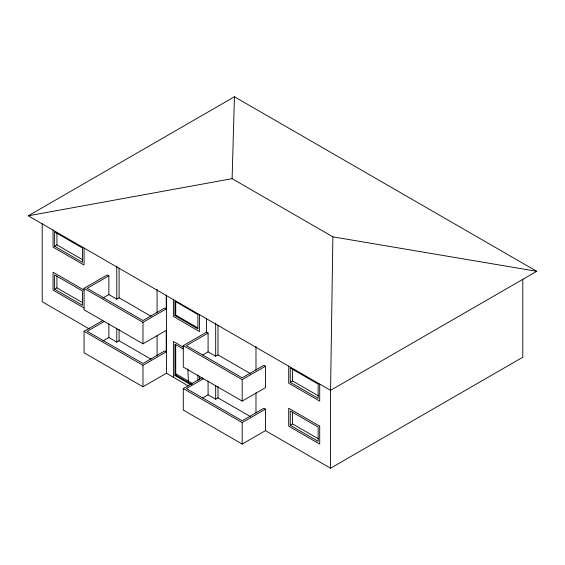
<?xml version="1.0" encoding="UTF-8"?>
<svg xmlns="http://www.w3.org/2000/svg" width="565" height="565" viewBox="0 0 565 565"><rect width="100%" height="100%" fill="white"/><g stroke="black" fill="none" stroke-linecap="round" stroke-linejoin="round"><path stroke-width="0.85" d="M330.56 390.351L332.884 236.848L232.116 178.674L28.25 215.816L330.56 390.351L536.75 271.313L234.44 96.777L28.25 215.816M232.116 178.674L234.44 96.777M54.607 246.248L82.511 262.358L82.511 248.042L54.607 231.925L54.607 246.248L56.931 244.906L82.575 259.709M54.607 289.216L82.511 305.326L82.511 291.003L54.607 274.894L54.607 289.216L56.931 287.868L82.575 302.678M166.463 330.25L142.973 343.81L84.058 309.797L84.058 288.32L107.315 274.894L108.868 275.784L108.868 294.584L116.771 299.146L119.095 297.804L151.039 316.245M108.868 275.784L87.158 288.32L142.973 320.539L164.676 308.01L166.23 308.907L166.23 295.156M102.879 298.038L108.868 294.584M166.463 295.177L166.463 373.218L142.973 386.778L84.058 352.765L84.058 331.281L102.816 320.454M104.377 321.344L87.158 331.281L142.973 363.5L164.676 350.971L166.23 351.868L166.23 330.384M102.879 341.006L108.868 337.545L116.771 342.115L119.095 340.766L151.039 359.213M84.058 288.32L142.973 322.332L166.23 308.907M84.058 331.281L142.973 365.294L166.23 351.868M208.082 333.068L186.379 345.603L242.194 377.823L263.897 365.294L265.444 366.191L265.444 387.668L242.194 401.094L183.279 367.081L183.279 345.603L206.536 332.178L208.082 333.068L208.082 351.868L215.682 356.254L218.005 354.912L250.712 373.79M202.849 354.891L208.082 351.868M522.795 279.202L522.795 357.235L330.56 468.223L265.444 430.636L242.194 444.062L183.279 410.049L183.279 388.565L202.037 377.738M203.598 378.628L186.379 388.565L242.194 420.784L263.897 408.255L265.444 409.152L265.444 430.636M202.849 397.852L208.082 394.829L215.682 399.215L218.005 397.873L250.712 416.751M183.279 345.603L242.194 379.616L265.444 366.191M290.255 382.3L318.159 398.41L318.159 384.087L290.255 367.977L290.255 382.3L292.578 380.958L318.222 395.761M183.279 388.565L242.194 422.578L265.444 409.152M290.255 425.261L318.159 441.371L318.159 427.055L290.255 410.939L290.255 425.261L292.578 423.92L318.222 438.723M174.938 315.51L197.884 328.915L197.884 314.592L174.938 301.187L174.938 315.51L175.715 315.065L197.92 328.032M183.081 348.909L174.938 344.156L174.938 375.478L175.715 375.033L192.001 384.546M332.884 236.848L536.75 271.313M84.058 290.106L53.054 272.21L53.054 290.106L84.058 308.01M89.143 328.844L42.206 301.745L42.206 223.712M183.06 347.108L173.399 341.465L173.399 377.265M175.743 373.79L192.072 383.324M174.938 375.478L190.483 384.56M166.463 373.218L188.272 385.952M187.891 368.86L188.357 381.156M330.56 390.189L330.56 468.223M319.705 384.045L319.705 401.094L288.701 383.197L288.701 366.148M292.578 368.324L292.578 380.958M292.578 412.125L292.578 423.92M255.987 346.409L255.987 369.941M255.987 392.859L255.987 412.902M242.194 379.616L242.194 401.094M242.194 422.578L242.194 444.062M218.005 325.278L218.005 354.912M218.005 386.545L218.005 397.873M215.682 323.138L215.682 356.254M215.682 385.274L215.682 399.215M208.082 381.163L208.082 394.829M206.536 318.427L206.536 332.178M199.424 314.557L199.424 331.606L173.399 316.4L173.399 299.351M199.424 376.269L199.424 379.68M197.884 374.955L197.884 380.181M175.715 301.59L175.715 315.065M175.715 344.579L175.715 375.033M157.077 289.301L157.077 312.833M157.077 335.751L157.077 355.795M142.973 322.332L142.973 343.81M142.973 365.294L142.973 386.778M119.095 268.177L119.095 297.804M119.095 329.437L119.095 340.766M116.771 266.03L116.771 299.146M116.771 328.166L116.771 342.115M108.868 323.879L108.868 337.545M84.058 248L84.058 265.049L53.054 247.145L53.054 230.096M56.931 233.112L56.931 244.906M56.931 276.08L56.931 287.868M319.705 426.158L288.701 408.255L288.701 426.158L319.705 444.062L319.705 426.158"/></g></svg>
